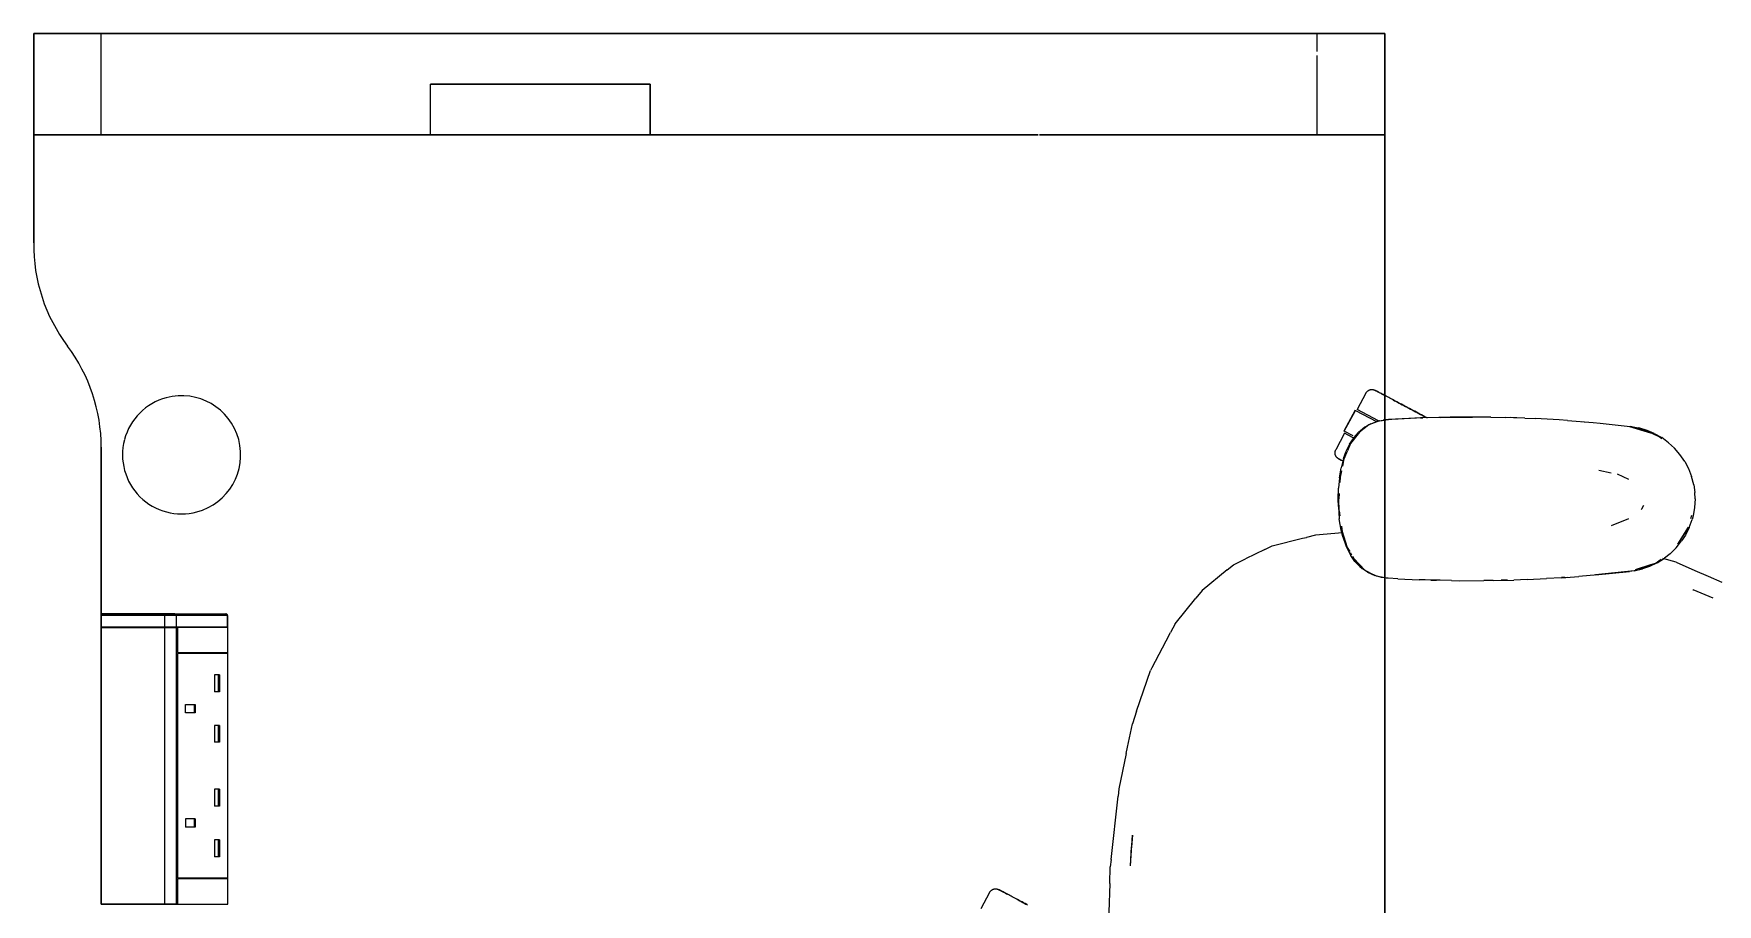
# Model space of a CAD drawing. Header units: millimetres. Extents: x 155927 to 317870, y -36033 to 97293.
# Drawn here: x 173021 to 174018, y 10469 to 10985 of the extents above; entities that cross this region are included whole.
import ezdxf

# ---------------------------------------------------------------- set-up
doc = ezdxf.new("R2010")
doc.units = ezdxf.units.MM
doc.header["$MEASUREMENT"] = 0
doc.layers.add('G-IMPT', color=8, linetype='CONTINUOUS', lineweight=9)
doc.layers.add('I-FURN', color=8, linetype='CONTINUOUS', lineweight=9)

msp = doc.modelspace()

# ---------------------------------------------------------------- linework, layer by layer
at = {"layer": 'G-IMPT'}
for p, q in [((173843.31, 10757.15), (173821.53, 10756.06)), ((173842.1, 10757.11), (173821.53, 10756.06)), ((173843.31, 10757.15), (173823.13, 10756.17)), ((173863.5, 10757.61), (173842.1, 10757.11)), ((173853.66, 10757.45), (173842.1, 10757.11)), ((173842.1, 10757.11), (173843.31, 10757.15)), ((173863.5, 10757.61), (173843.31, 10757.15)), ((173853.66, 10757.45), (173872.89, 10757.65)), ((173863.5, 10757.61), (173853.66, 10757.45)), ((173883.68, 10757.57), (173853.66, 10757.45)), ((173861.46, 10757.59), (173859.55, 10757.52)), ((173863.5, 10757.57), (173861.46, 10757.59)), ((173883.68, 10757.57), (173863.5, 10757.61)), ((173883.68, 10757.57), (173872.89, 10757.65)), ((173883.68, 10757.57), (173892.1, 10757.4)), ((173903.86, 10757.01), (173892.1, 10757.4)), ((173897.04, 10757.26), (173895.54, 10757.28)), ((173898.97, 10757.15), (173897.04, 10757.26)), ((173903.86, 10757.01), (173909.88, 10756.76)), ((173805.84, 10748.76), (173800.63, 10741.97)), ((173802.66, 10745.53), (173805.32, 10748.57)), ((173809.06, 10751.64), (173805.32, 10748.57)), ((173811.47, 10752.93), (173805.84, 10748.76)), ((173812.5, 10753.6), (173809.06, 10751.64)), ((173817.66, 10755.34), (173811.47, 10752.93)), ((173812.5, 10753.6), (173816.14, 10754.99)), ((173817.49, 10755.36), (173816.14, 10754.99)), ((173817.49, 10755.36), (173819.88, 10755.81)), ((173817.66, 10755.34), (173820.83, 10755.82)), ((173821.53, 10756.06), (173819.88, 10755.81)), ((173821.53, 10756.06), (173823.13, 10756.17)), ((173924.02, 10755.95), (173909.88, 10756.76)), ((173929.11, 10755.62), (173924.02, 10755.95)), ((173929.11, 10755.62), (173944.17, 10754.37)), ((173937.29, 10754.97), (173938.97, 10754.8)), ((173944.17, 10754.37), (173948.3, 10754.03)), ((173948.3, 10754.03), (173966.22, 10752.12)), ((173965.71, 10752.12), (173978.17, 10748.29)), ((173965.71, 10752.12), (173969.03, 10751.21)), ((173966.22, 10752.12), (173971.27, 10751.23)), ((173974.68, 10750.08), (173966.28, 10751.99)), ((173978.17, 10748.29), (173969.03, 10751.21)), ((173976.13, 10749.76), (173971.27, 10751.23)), ((173974.68, 10750.08), (173982.74, 10746.34)), ((173980.37, 10747.95), (173976.13, 10749.76)), ((173980.37, 10747.95), (173984.81, 10745.44)), ((173796.43, 10733.07), (173798.02, 10737.41)), ((173796.46, 10731.96), (173798.79, 10737.58)), ((173800, 10741.48), (173798.02, 10737.41)), ((173800.63, 10741.97), (173798.79, 10737.58)), ((173800, 10741.48), (173802.66, 10745.53)), ((173984.85, 10744.75), (173982.74, 10746.34)), ((173988.89, 10742.44), (173984.81, 10745.44)), ((173988.89, 10742.44), (173992.33, 10739.28)), ((173995.65, 10735.44), (173992.33, 10739.28)), ((173794, 10721.66), (173795, 10727.59)), ((173796.43, 10733.07), (173795, 10727.59)), ((173796.46, 10731.96), (173795.75, 10728.49)), ((173998.48, 10731.27), (173995.65, 10735.44)), ((173998.48, 10731.27), (174000.67, 10727.11)), ((174000.67, 10727.11), (174002.51, 10722.4)), ((173794, 10721.66), (173793.44, 10715.51)), ((173794.42, 10722), (173794.22, 10718.79)), ((173795.19, 10725.75), (173794.42, 10722)), ((173947.51, 10726.15), (173954.94, 10724.58)), ((173965.34, 10720.55), (173958.56, 10723.82)), ((174003.77, 10717.53), (174002.51, 10722.4)), ((174003.77, 10717.53), (174004.42, 10713.02)), ((173793.26, 10709.17), (173793.44, 10715.51)), ((173793.35, 10704.66), (173793.26, 10709.17)), ((173793.82, 10712.28), (173793.63, 10709.17)), ((173793.86, 10702.01), (173793.63, 10709.17)), ((174004.59, 10709.17), (174004.29, 10704.13)), ((174004.59, 10709.17), (174004.42, 10713.02)), ((173793.35, 10704.66), (173793.92, 10697.35)), ((173793.86, 10702.01), (173794.26, 10699.22)), ((173795.04, 10690.59), (173793.92, 10697.35)), ((173955.01, 10693.45), (173965.43, 10697.6)), ((173972.96, 10703.12), (173972.66, 10702.67)), ((173973.97, 10705.34), (173972.96, 10703.12)), ((174002.05, 10697.49), (174002.67, 10699.52)), ((174003.41, 10699.18), (174002.85, 10697.05)), ((174004.29, 10704.13), (174003.41, 10699.18)), ((173779.84, 10687.68), (173774.55, 10686.38)), ((173795.72, 10689.13), (173779.84, 10687.68)), ((173796.02, 10686.66), (173795.04, 10690.59)), ((173795.13, 10693.04), (173795.59, 10689.75)), ((173795.59, 10689.75), (173798.62, 10680.35)), ((174000.49, 10692.38), (173994.17, 10682.43)), ((173998.33, 10688.7), (173994.17, 10682.43)), ((173998.9, 10687.77), (173996.63, 10684.22)), ((174000.49, 10692.38), (173998.33, 10688.7)), ((174001.14, 10692.28), (173998.9, 10687.77)), ((174001.14, 10692.28), (174002.85, 10697.05)), ((173749.88, 10679.25), (173738.41, 10673.61)), ((173749.88, 10679.25), (173754.24, 10681.4)), ((173754.24, 10681.4), (173772.18, 10685.8)), ((173772.18, 10685.8), (173774.55, 10686.38)), ((173796.02, 10686.66), (173797.76, 10681.57)), ((173797.76, 10681.57), (173799.96, 10676.94)), ((173798.62, 10680.35), (173800.09, 10677.9)), ((173800.37, 10677.43), (173801.23, 10675.99)), ((173993.44, 10680.25), (173989.84, 10676.7)), ((173993.44, 10680.25), (173996.63, 10684.22)), ((173727.59, 10667.11), (173731.24, 10670.08)), ((173731.24, 10670.08), (173738.41, 10673.61)), ((173799.96, 10676.94), (173800.77, 10675.56)), ((173803.21, 10672.11), (173800.77, 10675.56)), ((173801.7, 10675.21), (173803.58, 10672.05)), ((173802.39, 10674.14), (173806.88, 10668.98)), ((173802.39, 10674.14), (173809.29, 10666.75)), ((173806.08, 10669.06), (173803.21, 10672.11)), ((173803.58, 10672.05), (173809.29, 10666.75)), ((173806.08, 10669.06), (173807.4, 10667.93)), ((173809.29, 10666.75), (173806.88, 10668.98)), ((173810.62, 10665.72), (173807.4, 10667.93)), ((173968.53, 10666.55), (173973.49, 10667.71)), ((173968.6, 10666.77), (173971.66, 10667.35)), ((173980.88, 10670.95), (173969.03, 10667.14)), ((173978.17, 10670.05), (173969.03, 10667.14)), ((173971.66, 10667.35), (173979.84, 10670.55)), ((173977.62, 10669.16), (173973.49, 10667.71)), ((173982.2, 10671.35), (173977.62, 10669.16)), ((173980.88, 10670.95), (173978.17, 10670.05)), ((173980.88, 10670.95), (173984.46, 10673.38)), ((173982.2, 10671.35), (173986.53, 10674.08)), ((173993.36, 10671.63), (173985.54, 10673.89)), ((173989.84, 10676.7), (173986.53, 10674.08)), ((173993.36, 10671.63), (174004.49, 10666.78)), ((173727.59, 10667.11), (173712.64, 10654.94)), ((173811.53, 10665.64), (173809.29, 10666.75)), ((173810.62, 10665.72), (173814.95, 10663.74)), ((173811.53, 10665.64), (173815.79, 10663.54)), ((173818.9, 10662.67), (173814.95, 10663.74)), ((173815.79, 10663.54), (173820.83, 10662.6)), ((173820.83, 10662.43), (173818.9, 10662.67)), ((173820.83, 10662.6), (173822.45, 10662.3)), ((173822.91, 10662.17), (173820.83, 10662.43)), ((173828.57, 10661.89), (173822.91, 10662.17)), ((173828.57, 10661.89), (173841.13, 10661.27)), ((173844.68, 10661.15), (173841.13, 10661.27)), ((173860.35, 10660.77), (173844.68, 10661.15)), ((173848.08, 10661.09), (173851.4, 10660.95)), ((173853.62, 10660.95), (173851.4, 10660.95)), ((173860.35, 10660.77), (173864.86, 10660.72)), ((173864.86, 10660.72), (173879.57, 10660.73)), ((173885.04, 10660.8), (173879.57, 10660.73)), ((173885.04, 10660.8), (173897.35, 10661.09)), ((173891.82, 10660.93), (173889.74, 10660.93)), ((173893.48, 10661.01), (173891.82, 10660.93)), ((173905.23, 10661.39), (173897.35, 10661.09)), ((173905.23, 10661.39), (173916.54, 10661.93)), ((173925.41, 10662.49), (173916.54, 10661.93)), ((173925.41, 10662.49), (173935.69, 10663.22)), ((173927.45, 10662.62), (173925.55, 10662.53)), ((173927.45, 10662.62), (173928.87, 10662.76)), ((173947.09, 10664.2), (173935.69, 10663.22)), ((173968.53, 10666.55), (173945.57, 10664.1)), ((173945.57, 10664.1), (173965.71, 10666.22)), ((173968.53, 10666.55), (173947.09, 10664.2)), ((173968.53, 10666.55), (173965.71, 10666.22)), ((174004.49, 10666.78), (174012.32, 10663.36)), ((174012.32, 10663.36), (174020.49, 10659.79)), ((173696.68, 10635.14), (173708.88, 10650.27)), ((173712.64, 10654.94), (173708.88, 10650.27)), ((174003.26, 10655.35), (174003.53, 10655.25)), ((174015.38, 10650.33), (174003.53, 10655.25)), ((173693.24, 10628.63), (173682.94, 10609.12)), ((173693.24, 10628.63), (173693.97, 10630.01)), ((173696.68, 10635.14), (173693.97, 10630.01)), ((173673.92, 10583.38), (173682.07, 10607.46)), ((173682.94, 10609.12), (173682.07, 10607.46)), ((173673.92, 10583.38), (173671.4, 10575.94)), ((173668.53, 10562.12), (173671.4, 10575.94)), ((173667.77, 10558.44), (173663.42, 10537.49)), ((173667.77, 10558.44), (173668.53, 10562.12)), ((173658.8, 10495.63), (173662.93, 10533.08)), ((173663.42, 10537.49), (173662.93, 10533.08)), ((173670.2, 10491.79), (173671.45, 10510.07)), ((173671.45, 10510.07), (173670.84, 10503.13)), ((173670.2, 10491.79), (173670.84, 10503.13)), ((173658, 10481.32), (173658.32, 10491.26)), ((173658.8, 10495.63), (173658.32, 10491.26)), ((173658, 10481.32), (173656.29, 10429.14))]:
    msp.add_line(p, q, dxfattribs=at)
at = {"layer": 'I-FURN'}
for p, q in [((173060.83, 10984.71), (173020.83, 10984.71)), ((173020.83, 10984.71), (173820.83, 10984.71)), ((173020.83, 10924.71), (173020.83, 10984.71)), ((173020.83, 10924.71), (173020.83, 10984.71)), ((173020.83, 10984.71), (173020.83, 10860.82)), ((173820.83, 10984.71), (173020.83, 10984.71)), ((173020.83, 10984.71), (173820.83, 10984.71)), ((173020.83, 10860.82), (173020.83, 10984.71)), ((173780.83, 10984.71), (173060.83, 10984.71)), ((173060.83, 10924.71), (173060.83, 10984.71)), ((173060.83, 10924.71), (173060.83, 10984.71)), ((173820.83, 10984.71), (173780.83, 10984.71)), ((173780.83, 10974.13), (173780.83, 10984.71)), ((173780.83, 10974.13), (173780.83, 10984.71)), ((173820.83, 10924.71), (173820.83, 10984.71)), ((173820.83, 10984.71), (173820.83, 10924.71)), ((173820.83, 9384.71), (173820.83, 10984.71)), ((173820.83, 10984.71), (173820.83, 9384.71)), ((173780.83, 10924.71), (173780.83, 10971.81)), ((173780.83, 10924.71), (173780.83, 10971.81)), ((173255.83, 10924.71), (173255.83, 10954.71)), ((173255.83, 10954.71), (173385.83, 10954.71)), ((173255.83, 10924.71), (173255.83, 10954.71)), ((173385.83, 10954.71), (173255.83, 10954.71)), ((173385.83, 10924.71), (173385.83, 10954.71)), ((173385.83, 10954.71), (173385.83, 10924.71)), ((173255.83, 10924.71), (173020.83, 10924.71)), ((173020.83, 10924.71), (173060.83, 10924.71)), ((173060.83, 10924.71), (173615.7, 10924.71)), ((173385.83, 10924.71), (173255.83, 10924.71)), ((173615.7, 10924.71), (173385.83, 10924.71)), ((173820.83, 10924.71), (173616.39, 10924.71)), ((173616.39, 10924.71), (173780.83, 10924.71)), ((173780.83, 10924.71), (173820.83, 10924.71)), ((173809.7, 10771.8), (173804.55, 10762.12)), ((173809.7, 10771.8), (173809.78, 10771.94)), ((173809.78, 10771.94), (173809.86, 10772.08)), ((173809.86, 10772.08), (173809.95, 10772.21)), ((173809.95, 10772.21), (173810.04, 10772.35)), ((173810.04, 10772.35), (173810.14, 10772.47)), ((173810.14, 10772.47), (173810.25, 10772.59)), ((173810.25, 10772.59), (173810.36, 10772.71)), ((173810.36, 10772.71), (173810.47, 10772.83)), ((173810.47, 10772.83), (173810.59, 10772.93)), ((173810.59, 10772.93), (173810.71, 10773.04)), ((173810.71, 10773.04), (173810.84, 10773.14)), ((173810.84, 10773.14), (173810.97, 10773.23)), ((173810.97, 10773.23), (173811.11, 10773.32)), ((173811.11, 10773.32), (173811.25, 10773.4)), ((173811.25, 10773.4), (173811.39, 10773.48)), ((173811.39, 10773.48), (173811.53, 10773.55)), ((173811.53, 10773.55), (173811.68, 10773.62)), ((173811.68, 10773.62), (173811.83, 10773.68)), ((173811.83, 10773.68), (173811.98, 10773.73)), ((173811.98, 10773.73), (173812.13, 10773.78)), ((173812.13, 10773.78), (173812.29, 10773.82)), ((173812.29, 10773.82), (173812.45, 10773.86)), ((173812.45, 10773.86), (173812.6, 10773.89)), ((173812.6, 10773.89), (173812.76, 10773.91)), ((173812.76, 10773.91), (173812.92, 10773.93)), ((173812.92, 10773.93), (173813.09, 10773.94)), ((173813.09, 10773.94), (173813.25, 10773.94)), ((173813.25, 10773.94), (173813.41, 10773.94)), ((173813.41, 10773.94), (173813.57, 10773.93)), ((173813.57, 10773.93), (173813.73, 10773.91)), ((173813.73, 10773.91), (173813.89, 10773.89)), ((173813.89, 10773.89), (173814.05, 10773.86)), ((173814.05, 10773.86), (173814.2, 10773.83)), ((173814.2, 10773.83), (173814.36, 10773.79)), ((173814.36, 10773.79), (173814.51, 10773.74)), ((173814.51, 10773.74), (173814.67, 10773.69)), ((173814.67, 10773.69), (173814.82, 10773.63)), ((173814.82, 10773.63), (173814.96, 10773.56)), ((173814.96, 10773.56), (173815.11, 10773.49)), ((173815.11, 10773.49), (173815.15, 10773.47)), ((173815.15, 10773.47), (173815.17, 10773.46)), ((173815.19, 10773.44), (173815.15, 10773.47)), ((173815.15, 10773.47), (173815.15, 10773.47)), ((173815.17, 10773.46), (173815.23, 10773.43)), ((173815.28, 10773.4), (173815.19, 10773.44)), ((173815.23, 10773.43), (173815.33, 10773.37)), ((173815.4, 10773.34), (173815.28, 10773.4)), ((173815.33, 10773.37), (173815.47, 10773.3)), ((173815.56, 10773.25), (173815.4, 10773.34)), ((173815.47, 10773.3), (173815.65, 10773.2)), ((173815.76, 10773.14), (173815.56, 10773.25)), ((173815.65, 10773.2), (173815.87, 10773.09)), ((173816, 10773.01), (173815.76, 10773.14)), ((173815.87, 10773.09), (173816.13, 10772.95)), ((173816.28, 10772.87), (173816, 10773.01)), ((173816.13, 10772.95), (173816.42, 10772.79)), ((173816.6, 10772.7), (173816.28, 10772.87)), ((173816.42, 10772.79), (173816.76, 10772.61)), ((173816.96, 10772.51), (173816.6, 10772.7)), ((173816.76, 10772.61), (173817.13, 10772.41)), ((173817.35, 10772.3), (173816.96, 10772.51)), ((173817.13, 10772.41), (173817.54, 10772.2)), ((173817.78, 10772.07), (173817.35, 10772.3)), ((173817.54, 10772.2), (173817.99, 10771.96)), ((173818.24, 10771.82), (173817.78, 10772.07)), ((173817.99, 10771.96), (173818.47, 10771.7)), ((173818.74, 10771.56), (173818.24, 10771.82)), ((173818.47, 10771.7), (173818.99, 10771.43)), ((173819.28, 10771.27), (173818.74, 10771.56)), ((173818.99, 10771.43), (173819.54, 10771.13)), ((173819.85, 10770.97), (173819.28, 10771.27)), ((173819.54, 10771.13), (173820.12, 10770.82)), ((173820.45, 10770.65), (173819.85, 10770.97)), ((173821.08, 10770.31), (173820.45, 10770.65)), ((173821.75, 10769.96), (173821.08, 10770.31)), ((173822.44, 10769.59), (173821.75, 10769.96)), ((173823.16, 10769.21), (173822.44, 10769.59)), ((173823.91, 10768.81), (173823.16, 10769.21)), ((173824.69, 10768.39), (173823.91, 10768.81)), ((173825.49, 10767.97), (173824.69, 10768.39)), ((173826.32, 10767.53), (173825.49, 10767.97)), ((173825.87, 10767.77), (173826.7, 10767.32)), ((173827.16, 10767.08), (173826.32, 10767.53)), ((173826.7, 10767.32), (173827.56, 10766.87)), ((173828.03, 10766.62), (173827.16, 10767.08)), ((173803.25, 10761.67), (173796.68, 10749.31)), ((173796.85, 10749.22), (173803.42, 10761.58)), ((173803.42, 10761.58), (173815.93, 10754.93)), ((173817.21, 10755.38), (173804.55, 10762.12)), ((173827.56, 10766.87), (173828.44, 10766.4)), ((173828.92, 10766.15), (173828.03, 10766.62)), ((173828.44, 10766.4), (173829.33, 10765.93)), ((173829.82, 10765.67), (173828.92, 10766.15)), ((173829.33, 10765.93), (173830.25, 10765.44)), ((173830.75, 10765.17), (173829.82, 10765.67)), ((173830.25, 10765.44), (173831.18, 10764.95)), ((173831.68, 10764.68), (173830.75, 10765.17)), ((173831.18, 10764.95), (173832.12, 10764.44)), ((173832.64, 10764.17), (173831.68, 10764.68)), ((173832.12, 10764.44), (173833.08, 10763.94)), ((173833.6, 10763.66), (173832.64, 10764.17)), ((173833.08, 10763.94), (173834.05, 10763.42)), ((173834.57, 10763.14), (173833.6, 10763.66)), ((173834.05, 10763.42), (173835.02, 10762.9)), ((173835.56, 10762.62), (173834.57, 10763.14)), ((173835.02, 10762.9), (173836.01, 10762.37)), ((173836.55, 10762.09), (173835.56, 10762.62)), ((173836.01, 10762.37), (173837.01, 10761.85)), ((173837.54, 10761.56), (173836.55, 10762.09)), ((173837.01, 10761.85), (173838.01, 10761.31)), ((173838.55, 10761.03), (173837.54, 10761.56)), ((173838.01, 10761.31), (173839.01, 10760.78)), ((173839.55, 10760.49), (173838.55, 10761.03)), ((173839.01, 10760.78), (173840.01, 10760.25)), ((173840.56, 10759.96), (173839.55, 10760.49)), ((173840.01, 10760.25), (173841.02, 10759.71)), ((173841.56, 10759.42), (173840.56, 10759.96)), ((173841.02, 10759.71), (173842.02, 10759.18)), ((173842.56, 10758.89), (173841.56, 10759.42)), ((173842.02, 10759.18), (173843.02, 10758.65)), ((173843.56, 10758.36), (173842.56, 10758.89)), ((173843.02, 10758.65), (173844.02, 10758.12)), ((173844.56, 10757.83), (173843.56, 10758.36)), ((173844.02, 10758.12), (173845.01, 10757.59)), ((173845.54, 10757.31), (173844.56, 10757.83)), ((173845.01, 10757.59), (173846, 10757.07)), ((173797.04, 10747.99), (173791.89, 10738.3)), ((173802.14, 10746.41), (173796.85, 10749.22)), ((173802.23, 10745.23), (173797.04, 10747.99)), ((173060.83, 10739.71), (173060.83, 10640.14)), ((173060.83, 10640.14), (173060.83, 10739.71)), ((173791.44, 10736.89), (173791.46, 10737.05)), ((173791.46, 10737.05), (173791.49, 10737.2)), ((173791.49, 10737.2), (173791.53, 10737.36)), ((173791.53, 10737.36), (173791.57, 10737.52)), ((173791.57, 10737.52), (173791.62, 10737.67)), ((173791.62, 10737.67), (173791.67, 10737.82)), ((173791.67, 10737.82), (173791.73, 10737.97)), ((173791.73, 10737.97), (173791.79, 10738.12)), ((173791.79, 10738.12), (173791.86, 10738.27)), ((173791.86, 10738.27), (173791.89, 10738.3)), ((173791.41, 10736.4), (173791.42, 10736.56)), ((173791.42, 10736.24), (173791.41, 10736.4)), ((173791.42, 10736.56), (173791.43, 10736.73)), ((173791.43, 10736.08), (173791.42, 10736.24)), ((173791.43, 10736.73), (173791.44, 10736.89)), ((173791.44, 10735.92), (173791.43, 10736.08)), ((173791.47, 10735.76), (173791.44, 10735.92)), ((173791.5, 10735.6), (173791.47, 10735.76)), ((173791.53, 10735.45), (173791.5, 10735.6)), ((173791.57, 10735.29), (173791.53, 10735.45)), ((173791.62, 10735.14), (173791.57, 10735.29)), ((173791.67, 10734.98), (173791.62, 10735.14)), ((173791.73, 10734.83), (173791.67, 10734.98)), ((173791.8, 10734.69), (173791.73, 10734.83)), ((173791.87, 10734.54), (173791.8, 10734.69)), ((173791.95, 10734.4), (173791.87, 10734.54)), ((173792.03, 10734.26), (173791.95, 10734.4)), ((173792.12, 10734.13), (173792.03, 10734.26)), ((173792.22, 10734), (173792.12, 10734.13)), ((173792.32, 10733.87), (173792.22, 10734)), ((173792.42, 10733.75), (173792.32, 10733.87)), ((173792.53, 10733.63), (173792.42, 10733.75)), ((173792.64, 10733.51), (173792.53, 10733.63)), ((173792.76, 10733.4), (173792.64, 10733.51)), ((173792.88, 10733.3), (173792.76, 10733.4)), ((173793.01, 10733.2), (173792.88, 10733.3)), ((173793.14, 10733.11), (173793.01, 10733.2)), ((173793.27, 10733.02), (173793.14, 10733.11)), ((173793.41, 10732.93), (173793.27, 10733.02)), ((173793.55, 10732.85), (173793.41, 10732.93)), ((173793.56, 10732.85), (173793.55, 10732.85)), ((173793.55, 10732.85), (173793.57, 10732.84)), ((173793.6, 10732.83), (173793.56, 10732.85)), ((173793.57, 10732.84), (173793.63, 10732.81)), ((173793.68, 10732.78), (173793.6, 10732.83)), ((173793.63, 10732.81), (173793.73, 10732.76)), ((173793.8, 10732.72), (173793.68, 10732.78)), ((173793.73, 10732.76), (173793.87, 10732.68)), ((173793.96, 10732.63), (173793.8, 10732.72)), ((173793.87, 10732.68), (173794.05, 10732.59)), ((173794.17, 10732.53), (173793.96, 10732.63)), ((173794.05, 10732.59), (173794.27, 10732.47)), ((173794.41, 10732.4), (173794.17, 10732.53)), ((173794.27, 10732.47), (173794.53, 10732.33)), ((173794.69, 10732.25), (173794.41, 10732.4)), ((173794.53, 10732.33), (173794.83, 10732.17)), ((173795, 10732.08), (173794.69, 10732.25)), ((173794.83, 10732.17), (173795.16, 10732)), ((173795.36, 10731.89), (173795, 10732.08)), ((173795.16, 10732), (173795.54, 10731.8)), ((173795.75, 10731.68), (173795.36, 10731.89)), ((173795.54, 10731.8), (173795.95, 10731.58)), ((173796.18, 10731.45), (173795.75, 10731.68)), ((173060.82, 10633.14), (173060.82, 10640.14)), ((173098.29, 10640.14), (173060.83, 10640.14)), ((173060.83, 10640.14), (173060.83, 10633.14)), ((173065.82, 10641.14), (173061.83, 10641.14)), ((173061.83, 10641.14), (173098.85, 10641.14)), ((173065.82, 10641.14), (173065.82, 10640.14)), ((173104.39, 10641.14), (173065.82, 10641.14)), ((173105.21, 10640.14), (173098.29, 10640.14)), ((173098.29, 10640.14), (173098.29, 10633.14)), ((173098.85, 10641.14), (173104.39, 10641.14)), ((173104.39, 10641.14), (173134.67, 10641.14)), ((173104.39, 10641.14), (173134.67, 10641.14)), ((173135.49, 10640.14), (173105.21, 10640.14)), ((173105.21, 10640.14), (173105.21, 10633.14)), ((173135.34, 10640.88), (173135.31, 10640.91)), ((173135.67, 10640.14), (173135.49, 10640.14)), ((173135.49, 10640.14), (173135.49, 10633.14)), ((173135.67, 10640.14), (173135.67, 10633.14)), ((173135.67, 10640.14), (173135.67, 10633.14)), ((173135.67, 10633.14), (173135.67, 10640.14)), ((173060.82, 10469.14), (173060.82, 10633.04)), ((173098.29, 10633.14), (173060.83, 10633.14)), ((173060.83, 10633.04), (173060.83, 10469.14)), ((173060.83, 10633.04), (173098.29, 10633.04)), ((173105.21, 10633.14), (173098.29, 10633.14)), ((173098.29, 10633.04), (173098.29, 10469.14)), ((173098.29, 10633.04), (173105.21, 10633.04)), ((173135.49, 10633.14), (173105.21, 10633.14)), ((173105.21, 10633.04), (173105.21, 10469.14)), ((173105.84, 10633.04), (173105.21, 10633.04)), ((173105.84, 10618.08), (173105.84, 10633.04)), ((173106.04, 10633.08), (173106.04, 10618.08)), ((173135.87, 10633.08), (173106.04, 10633.08)), ((173135.67, 10633.14), (173135.49, 10633.14)), ((173135.67, 10633.04), (173135.67, 10469.14)), ((173135.87, 10618.08), (173135.87, 10633.08)), ((173105.84, 10484.58), (173105.84, 10617.58)), ((173106.04, 10618.08), (173135.87, 10618.08)), ((173106.04, 10617.58), (173106.04, 10484.58)), ((173135.87, 10617.58), (173106.04, 10617.58)), ((173135.49, 10617.58), (173135.49, 10618.08)), ((173135.87, 10484.58), (173135.87, 10617.58)), ((173130.84, 10604.97), (173127.98, 10604.97)), ((173127.98, 10604.97), (173127.98, 10594.97)), ((173130.1, 10604.97), (173130.1, 10594.97)), ((173130.84, 10604.97), (173130.84, 10594.97)), ((173110.77, 10582.47), (173110.77, 10587.47)), ((173110.77, 10587.47), (173116.5, 10587.47)), ((173115.77, 10587.47), (173115.77, 10582.47)), ((173116.5, 10587.47), (173116.5, 10582.47)), ((173130.84, 10594.97), (173127.98, 10594.97)), ((173116.5, 10582.47), (173110.77, 10582.47)), ((173130.84, 10574.97), (173127.98, 10574.97)), ((173127.98, 10574.97), (173127.98, 10564.97)), ((173130.1, 10574.97), (173130.1, 10564.97)), ((173130.84, 10574.97), (173130.84, 10564.97)), ((173130.84, 10564.97), (173127.98, 10564.97)), ((173130.84, 10537.18), (173127.98, 10537.18)), ((173127.98, 10537.18), (173127.98, 10527.18)), ((173130.1, 10537.18), (173130.1, 10527.18)), ((173130.84, 10537.18), (173130.84, 10527.18)), ((173116.5, 10519.68), (173110.77, 10519.68)), ((173110.77, 10519.68), (173110.77, 10514.68)), ((173115.77, 10519.68), (173115.77, 10514.68)), ((173116.5, 10519.68), (173116.5, 10514.68)), ((173130.84, 10527.18), (173127.98, 10527.18)), ((173116.5, 10514.68), (173110.77, 10514.68)), ((173130.84, 10507.18), (173127.98, 10507.18)), ((173127.98, 10507.18), (173127.98, 10497.18)), ((173130.1, 10507.18), (173130.1, 10497.18)), ((173130.84, 10507.18), (173130.84, 10497.18)), ((173130.84, 10497.18), (173127.98, 10497.18)), ((173105.84, 10469.14), (173105.84, 10484.08)), ((173135.87, 10484.58), (173106.04, 10484.58)), ((173106.04, 10484.08), (173106.04, 10469.08)), ((173135.87, 10484.08), (173106.04, 10484.08)), ((173135.49, 10484.08), (173135.49, 10484.58)), ((173135.87, 10469.08), (173135.87, 10484.08)), ((173588.53, 10477.74), (173588.68, 10477.81)), ((173588.68, 10477.81), (173588.82, 10477.88)), ((173588.82, 10477.88), (173588.97, 10477.94)), ((173588.97, 10477.94), (173589.12, 10477.99)), ((173589.12, 10477.99), (173589.28, 10478.04)), ((173589.28, 10478.04), (173589.43, 10478.08)), ((173589.43, 10478.08), (173589.59, 10478.12)), ((173589.59, 10478.12), (173589.75, 10478.15)), ((173589.75, 10478.15), (173589.91, 10478.17)), ((173589.91, 10478.17), (173590.07, 10478.19)), ((173590.07, 10478.19), (173590.23, 10478.2)), ((173590.23, 10478.2), (173590.39, 10478.2)), ((173590.39, 10478.2), (173590.55, 10478.2)), ((173590.55, 10478.2), (173590.71, 10478.19)), ((173590.71, 10478.19), (173590.87, 10478.17)), ((173590.87, 10478.17), (173591.03, 10478.15)), ((173591.03, 10478.15), (173591.19, 10478.12)), ((173591.19, 10478.12), (173591.35, 10478.09)), ((173591.35, 10478.09), (173591.51, 10478.05)), ((173591.51, 10478.05), (173591.66, 10478)), ((173591.66, 10478), (173591.81, 10477.95)), ((173591.81, 10477.95), (173591.96, 10477.89)), ((173591.96, 10477.89), (173592.11, 10477.82)), ((173592.11, 10477.82), (173592.25, 10477.75)), ((173098.29, 10469.14), (173060.83, 10469.14)), ((173060.83, 10469.02), (173098.29, 10469.02)), ((173105.21, 10469.14), (173098.29, 10469.14)), ((173098.29, 10469.02), (173105.21, 10469.02)), ((173106.04, 10469.08), (173103.59, 10469.08)), ((173105.21, 10469.14), (173105.84, 10469.14)), ((173106.04, 10469.08), (173135.87, 10469.08)), ((173135.49, 10469.02), (173135.67, 10469.02)), ((173586.84, 10476.06), (173581.69, 10466.38)), ((173586.84, 10476.06), (173586.92, 10476.2)), ((173586.92, 10476.2), (173587, 10476.34)), ((173587, 10476.34), (173587.09, 10476.48)), ((173587.09, 10476.48), (173587.19, 10476.61)), ((173587.19, 10476.61), (173587.29, 10476.73)), ((173587.29, 10476.73), (173587.39, 10476.86)), ((173587.39, 10476.86), (173587.5, 10476.97)), ((173587.5, 10476.97), (173587.62, 10477.09)), ((173587.62, 10477.09), (173587.74, 10477.2)), ((173587.74, 10477.2), (173587.86, 10477.3)), ((173587.86, 10477.3), (173587.99, 10477.4)), ((173587.99, 10477.4), (173588.12, 10477.49)), ((173588.12, 10477.49), (173588.25, 10477.58)), ((173588.25, 10477.58), (173588.39, 10477.67)), ((173588.39, 10477.67), (173588.53, 10477.74)), ((173592.25, 10477.75), (173592.29, 10477.73)), ((173592.29, 10477.73), (173592.31, 10477.72)), ((173592.3, 10477.73), (173592.29, 10477.73)), ((173592.34, 10477.7), (173592.3, 10477.73)), ((173592.31, 10477.72), (173592.37, 10477.69)), ((173592.42, 10477.66), (173592.34, 10477.7)), ((173592.37, 10477.69), (173592.47, 10477.63)), ((173592.54, 10477.6), (173592.42, 10477.66)), ((173592.47, 10477.63), (173592.61, 10477.56)), ((173592.71, 10477.51), (173592.54, 10477.6)), ((173592.61, 10477.56), (173592.79, 10477.46)), ((173592.91, 10477.4), (173592.71, 10477.51)), ((173592.79, 10477.46), (173593.01, 10477.35)), ((173593.15, 10477.28), (173592.91, 10477.4)), ((173593.01, 10477.35), (173593.27, 10477.21)), ((173593.43, 10477.13), (173593.15, 10477.28)), ((173593.27, 10477.21), (173593.57, 10477.05)), ((173593.74, 10476.96), (173593.43, 10477.13)), ((173593.57, 10477.05), (173593.9, 10476.87)), ((173594.1, 10476.77), (173593.74, 10476.96)), ((173593.9, 10476.87), (173594.28, 10476.68)), ((173594.49, 10476.56), (173594.1, 10476.77)), ((173594.28, 10476.68), (173594.69, 10476.46)), ((173594.92, 10476.33), (173594.49, 10476.56)), ((173594.69, 10476.46), (173595.13, 10476.22)), ((173595.39, 10476.08), (173594.92, 10476.33)), ((173595.13, 10476.22), (173595.61, 10475.96)), ((173595.89, 10475.82), (173595.39, 10476.08)), ((173595.61, 10475.96), (173596.13, 10475.69)), ((173596.43, 10475.53), (173595.89, 10475.82)), ((173596.13, 10475.69), (173596.68, 10475.4)), ((173596.99, 10475.23), (173596.43, 10475.53)), ((173596.68, 10475.4), (173597.27, 10475.09)), ((173597.6, 10474.91), (173596.99, 10475.23)), ((173598.23, 10474.57), (173597.6, 10474.91)), ((173598.89, 10474.22), (173598.23, 10474.57)), ((173599.59, 10473.85), (173598.89, 10474.22)), ((173600.31, 10473.47), (173599.59, 10473.85)), ((173601.06, 10473.07), (173600.31, 10473.47)), ((173601.84, 10472.66), (173601.06, 10473.07)), ((173602.64, 10472.23), (173601.84, 10472.66)), ((173603.46, 10471.79), (173602.64, 10472.23)), ((173603.01, 10472.03), (173603.85, 10471.59)), ((173604.31, 10471.34), (173603.46, 10471.79)), ((173603.85, 10471.59), (173604.7, 10471.13)), ((173605.18, 10470.88), (173604.31, 10471.34)), ((173604.7, 10471.13), (173605.58, 10470.66)), ((173606.06, 10470.41), (173605.18, 10470.88)), ((173605.58, 10470.66), (173606.48, 10470.19)), ((173606.97, 10469.93), (173606.06, 10470.41)), ((173606.48, 10470.19), (173607.39, 10469.7)), ((173607.89, 10469.44), (173606.97, 10469.93)), ((173607.39, 10469.7), (173608.32, 10469.21)), ((173608.83, 10468.94), (173607.89, 10469.44)), ((173608.32, 10469.21), (173609.27, 10468.71))]:
    msp.add_line(p, q, dxfattribs=at)
at = {"layer": 'I-FURN', "flags": 128}
for points in [[(173061.82, 10641.14), (173061.78, 10641.14), (173061.74, 10641.13), (173061.7, 10641.13), (173061.66, 10641.12), (173061.62, 10641.12), (173061.58, 10641.11), (173061.55, 10641.1), (173061.51, 10641.09), (173061.47, 10641.07), (173061.43, 10641.06), (173061.4, 10641.04), (173061.36, 10641.02), (173061.33, 10641.01), (173061.29, 10640.98), (173061.26, 10640.96), (173061.23, 10640.94), (173061.19, 10640.91), (173061.16, 10640.89), (173061.13, 10640.86), (173061.11, 10640.83), (173061.08, 10640.8), (173061.05, 10640.77), (173061.03, 10640.74), (173061, 10640.71), (173060.98, 10640.68), (173060.96, 10640.64), (173060.94, 10640.61), (173060.92, 10640.57), (173060.91, 10640.54), (173060.89, 10640.5), (173060.88, 10640.46), (173060.86, 10640.42), (173060.85, 10640.39), (173060.84, 10640.35), (173060.84, 10640.31), (173060.83, 10640.27), (173060.83, 10640.23), (173060.82, 10640.19), (173060.82, 10640.15), (173060.82, 10640.14)], [(173065.82, 10641.14), (173065.66, 10641.14), (173065.5, 10641.14), (173065.34, 10641.14), (173065.19, 10641.14), (173065.03, 10641.14), (173064.87, 10641.14), (173064.72, 10641.14), (173064.56, 10641.14), (173064.41, 10641.14), (173064.26, 10641.14), (173064.12, 10641.14), (173063.98, 10641.14), (173063.83, 10641.14), (173063.7, 10641.14), (173063.56, 10641.14), (173063.43, 10641.14), (173063.31, 10641.14), (173063.18, 10641.14), (173063.07, 10641.14), (173062.95, 10641.14), (173062.84, 10641.14), (173062.74, 10641.14), (173062.64, 10641.14), (173062.55, 10641.14), (173062.46, 10641.14), (173062.37, 10641.14), (173062.29, 10641.14), (173062.22, 10641.14), (173062.16, 10641.14), (173062.09, 10641.14), (173062.04, 10641.14), (173061.99, 10641.14), (173061.95, 10641.14), (173061.91, 10641.14), (173061.88, 10641.14), (173061.86, 10641.14), (173061.84, 10641.14), (173061.83, 10641.14), (173061.82, 10641.14)], [(173061.82, 10641.14), (173061.83, 10641.14), (173061.83, 10641.14)], [(173061.83, 10641.14), (173062.11, 10641.14), (173062.52, 10641.14), (173063.07, 10641.14), (173063.75, 10641.14), (173064.57, 10641.14), (173065.52, 10641.14), (173066.6, 10641.14), (173067.81, 10641.14), (173069.14, 10641.14), (173070.6, 10641.14), (173072.19, 10641.14), (173073.89, 10641.14), (173075.71, 10641.14), (173077.64, 10641.14), (173079.68, 10641.14), (173081.84, 10641.14), (173084.09, 10641.14), (173086.45, 10641.14), (173088.9, 10641.14), (173091.45, 10641.14), (173094.09, 10641.14), (173096.81, 10641.14), (173098.85, 10641.14)], [(173098.85, 10641.14), (173098.99, 10641.14), (173099.13, 10641.14), (173099.27, 10641.14), (173099.41, 10641.14), (173099.56, 10641.14), (173099.7, 10641.14), (173099.85, 10641.14), (173100.01, 10641.14), (173100.16, 10641.14), (173100.32, 10641.14), (173100.48, 10641.14), (173100.63, 10641.14), (173100.79, 10641.14), (173100.95, 10641.14), (173101.11, 10641.14), (173101.27, 10641.14), (173101.43, 10641.14), (173101.59, 10641.14), (173101.75, 10641.14), (173101.91, 10641.14), (173102.06, 10641.14), (173102.22, 10641.14), (173102.37, 10641.14), (173102.52, 10641.14), (173102.67, 10641.14), (173102.82, 10641.14), (173102.96, 10641.14), (173103.1, 10641.14), (173103.24, 10641.14), (173103.37, 10641.14), (173103.5, 10641.14), (173103.63, 10641.14), (173103.75, 10641.14), (173103.87, 10641.14), (173103.98, 10641.14), (173104.09, 10641.14), (173104.2, 10641.14), (173104.3, 10641.14), (173104.39, 10641.14)], [(173135.67, 10640.14), (173135.67, 10640.18), (173135.67, 10640.22), (173135.66, 10640.26), (173135.66, 10640.3), (173135.65, 10640.34), (173135.64, 10640.38), (173135.63, 10640.41), (173135.62, 10640.45), (173135.6, 10640.49), (173135.59, 10640.53), (173135.57, 10640.56), (173135.56, 10640.6), (173135.54, 10640.63)]]:
    msp.add_lwpolyline(points, dxfattribs=at)
at = {"layer": 'I-FURN'}
for centre, radius, start, end in [((173120.86, 10859.73), 100.03, 179.37439, 216.8699), ((173120.86, 10859.73), 100.03, 179.37439, 216.8699), ((172960.83, 10739.71), 100, 0, 36.8699), ((172960.83, 10739.71), 100, 0, 36.8699), ((173108.41, 10735.26), 35, 105, 165), ((173108.41, 10735.26), 35, 285, 105), ((173108.41, 10735.26), 35, 165.29956, 285), ((173134.67, 10640.14), 1, 74.64782, 90)]:
    msp.add_arc(centre, radius, start, end, dxfattribs=at)
at = {"layer": 'I-FURN', "extrusion": (0, 0, -1)}
for centre, major_axis, ratio, start_param, end_param in [((173061.83, 10640.14), (0, -1), 0.998113, 1.570796, 3.141593), ((173098.85, 10640.14), (0, -1), 0.56467, 1.570796, 3.141593), ((173104.39, 10640.14), (0, -1), 0.819152, 3.141593, 4.712389), ((173134.67, 10640.14), (0, 1), 0.819152, 0, 1.570796)]:
    msp.add_ellipse(centre, major_axis=major_axis, ratio=ratio, start_param=start_param, end_param=end_param, dxfattribs=at)

doc.saveas('drawing.dxf')
